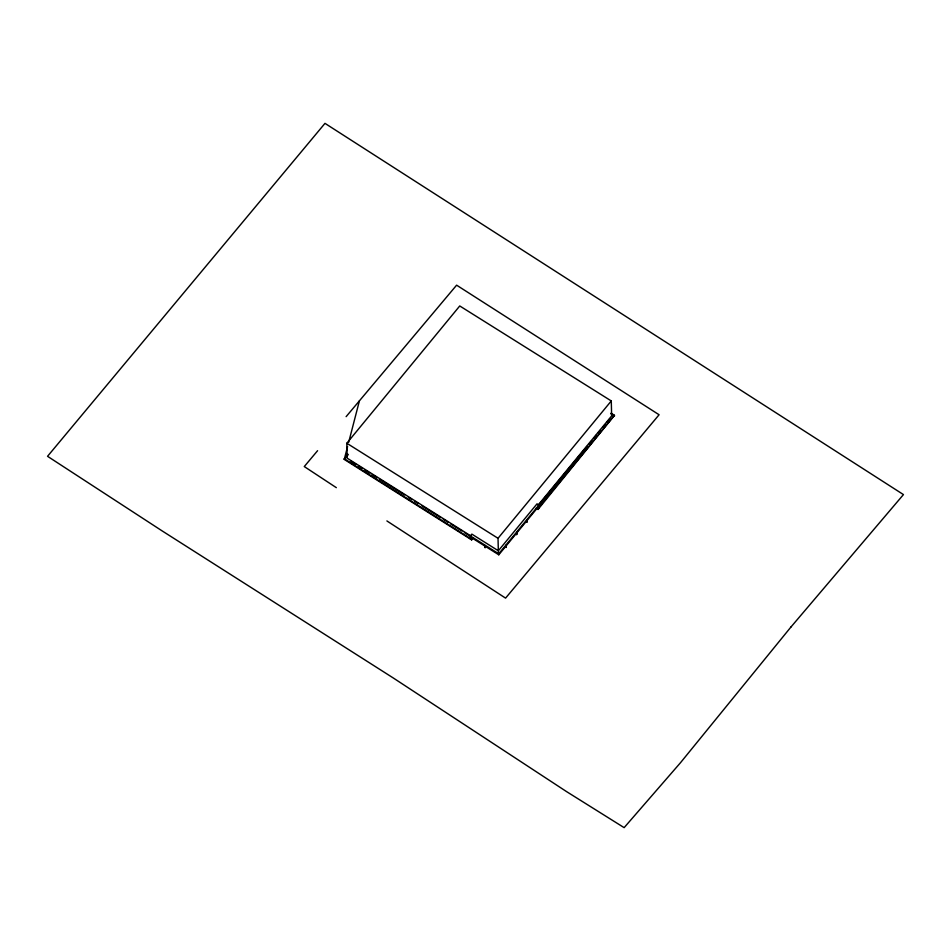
<?xml version="1.0" encoding="UTF-8"?>
<svg xmlns="http://www.w3.org/2000/svg" width="951" height="951" viewBox="0 0 951 951"><rect width="100%" height="100%" fill="white"/><g stroke="black" fill="none" stroke-linecap="round" stroke-linejoin="round"><path stroke-width="1.43" d="M347.59 446.542L344.262 459.416L471.648 539.883L473.146 538.052M348.696 442.251L359.43 400.775M470.674 535.829L347.186 458.192L346.818 443.237L459.749 305.96L611.279 400.942L611.648 415.908L538.028 505.195M347.971 454.911L344.262 459.416L347.959 454.221M470.436 539.11L470.353 535.936L471.851 534.117L498.336 550.772L498.776 554.79L470.376 536.935M536.091 508.238L538.004 509.439L539.015 508.226L538.932 505.052L537.018 503.852L498.336 550.772L498.027 538.29L611.279 400.942M538.932 504.803L587.1 446.376M588.99 444.093L591.831 440.658M593.721 438.363L596.55 434.928M598.441 432.634L600.331 430.339M603.16 426.904L605.05 424.61M606.94 422.327L609.781 418.892M538.932 505.052L498.752 553.791L470.353 535.936M498.776 554.79L537.957 507.263L538.004 509.439M538.73 507.382L614.477 415.302L611.065 413.162M614.477 415.302L539.015 508.226M317.586 450.691L304.272 466.561L336.333 487.661M346.116 416.657L456.611 285.169L659.091 414.755L505.575 598.12L386.891 520.934M610.72 413.626L614.489 415.991M344.25 458.727L470.757 538.718M346.818 443.237L498.027 538.29M350.943 461.235L355.936 464.373M358.432 465.942L362.165 468.284M364.661 469.853L369.654 472.992M372.15 474.561L377.131 477.699M379.627 479.268L404.567 494.948M408.312 497.29L412.045 499.644M414.541 501.213L418.285 503.566M422.018 505.92L440.729 517.677M443.225 519.246L448.206 522.384M450.703 523.942L461.924 531.003M464.421 532.572L469.402 535.71M506.431 544.78L506.039 547.491L505.991 545.315M471.589 537.695L471.648 539.883M790.947 627.018L680.5 762.702L624.141 827.643L566.534 791.589L393.298 677.992L162.193 530.943L47.55 456.302L324.98 123.357L903.45 494.591L790.947 627.018M517.071 531.882L516.678 534.593L517.071 531.882M527.139 519.674L526.747 522.384L527.139 519.674M485.081 545.624L484.523 545.268L485.141 547.8L485.081 545.624"/></g></svg>
